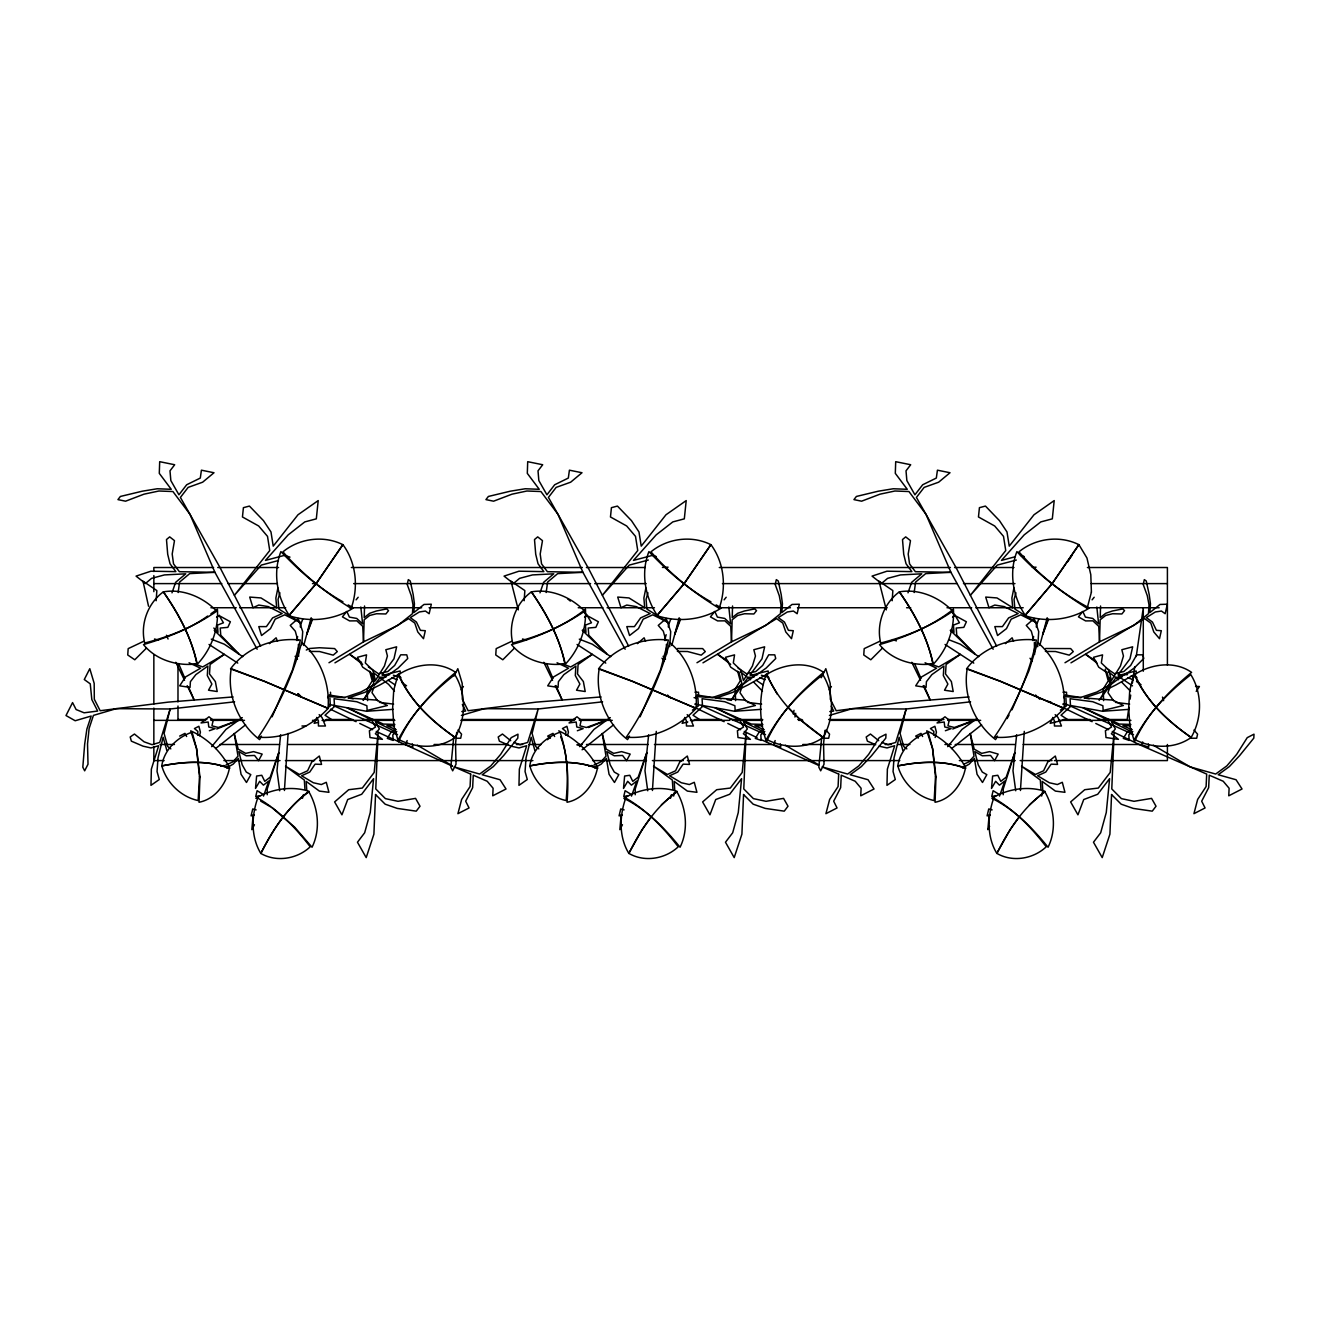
<?xml version="1.0" encoding="UTF-8"?>
<svg xmlns="http://www.w3.org/2000/svg" width="1320" height="1320" viewBox="0 0 1320 1320"><rect width="100%" height="100%" fill="white"/><g stroke="black" fill="none" stroke-linecap="round" stroke-linejoin="round"><path stroke-width="1.5" d="M267.217 794.755L267.217 788.997L278.817 752.582L270.171 777.183L264.759 781.341L261.772 775.285L256.625 776.028L255.519 788.452L259.661 781.308L263.423 785.153L268.818 780.994L263.505 796.108M635.217 794.755L635.233 788.997L646.833 752.582L638.17 777.183L632.775 781.341L629.788 775.285L624.624 776.028L623.518 788.452L627.66 781.308L631.438 785.153L636.834 780.994L631.505 796.108M1003.216 794.755L1003.233 788.997L1014.832 752.582L1006.17 777.183L1000.774 781.341L997.788 775.285L992.624 776.028L991.518 788.452L995.659 781.308L999.438 785.153L1004.833 780.994L999.52 796.108M364.551 605.995L364.204 617.595L369.732 613.288L376.382 610.995L386.694 608.916L388.542 610.648L385.885 613.965L376.546 613.75L369.649 615.466L364.155 619.773L363.512 641.85L328.977 662.739M732.551 605.995L732.22 617.595L737.731 613.288L744.397 610.995L754.693 608.916L756.558 610.648L753.902 613.965L744.546 613.75L737.665 615.466L732.154 619.773L731.511 641.85L696.976 662.739M1100.566 605.995L1100.22 617.595L1105.731 613.288L1112.397 610.995L1122.709 608.916L1124.557 610.648L1121.901 613.965L1112.545 613.75L1105.665 615.466L1100.154 619.773L1099.51 641.85L1064.993 662.739M284.427 790.498L288.106 733.425M652.427 790.498L656.271 731.379M1020.442 790.498L1024.27 731.379M197.62 735.141L197.868 731.412L194.436 728.558L198.891 726.28L200.409 732.188L199.551 735.718M565.636 735.141L565.867 731.412L562.435 728.558L566.89 726.28L568.425 732.188L567.567 735.718M933.636 735.141L933.867 731.412L930.451 728.558L934.89 726.28L936.424 732.188L935.137 737.484M156.173 600.732L156.849 590.568L143.005 581.179L148.533 606.226M301.818 644.803L302.709 631.57L298.188 618.469L290.251 625.416L295.3 631.191L297.858 640.53M524.172 600.732L524.848 590.568L511.021 581.179L518.314 609.889M669.702 646.701L670.708 631.57L666.204 618.469L658.251 625.416L663.316 631.191L665.857 640.53M892.188 600.732L892.848 590.568L879.021 581.179L886.314 609.889M1037.701 646.701L1038.708 631.57L1034.203 618.469L1026.267 625.416L1031.316 631.191L1033.857 640.53M253.16 814.852L251.839 829.653L254.463 824.703M621.159 814.852L619.839 829.653L622.462 824.703M989.175 814.852L987.855 829.653L989.604 826.353M280.632 734.745L276.986 770.748L279.708 790.779M648.631 734.745L644.985 770.748L647.724 790.779M1016.631 734.745L1012.984 770.748L1015.723 790.779M456.72 732.303L455.532 743.869L456.027 764.231L452.678 770.814L450.829 767.184L453.783 736.659M824.934 730.372L823.548 743.869L824.026 764.231L820.677 770.814L818.829 767.184L821.783 736.659M178.167 592.515L179.569 582.104L189.684 573.622L214.929 572.319L257.152 649.242M546.183 592.515L547.586 582.104L557.683 573.622L582.928 572.319L625.152 649.242M914.182 592.515L915.585 582.104L925.683 573.622L950.928 572.319L993.151 649.242M1128.914 707.305L1127.148 719.499L1098.322 719.499M1130.085 699.188L1130.679 695.129M1132.428 682.935L1134.771 666.666M1136.239 656.518L1143.285 607.744L1143.285 671.22M673.678 796.042L674.404 792.33M1041.678 796.042L1042.784 790.482L1042.206 781.407L1055.389 791.092L1064.959 792.313L1062.303 782.298L1057.37 784.542L1049.367 782.76L1037.602 775.764L1045.753 772.068L1051.116 764.148L1057.551 764.428L1055.323 756.03L1047.7 762.118L1043.592 770.781L1035.441 774.477L1021.515 766.21L1040.341 780.037L1040.936 789.112M277.893 588.027L275.863 598.026L276.672 607.728L260.997 597.943L249.695 597.069L252.978 607.695L258.753 605.055L268.207 606.589L282.166 613.553L272.613 617.892L266.392 626.62L258.802 626.604L261.541 635.514L270.451 628.634L275.187 619.163L284.74 614.823L301.274 623.057L300.234 626.934M645.892 588.027L643.88 598.026L644.688 607.728L628.996 597.943L617.711 597.069L620.977 607.695L626.769 605.055L636.207 606.589L650.183 613.553L640.629 617.892L634.409 626.62L626.802 626.604L629.558 635.514L638.451 628.634L643.187 619.163L652.74 614.823L669.273 623.057L668.233 626.934M1013.909 588.027L1011.879 598.026L1012.688 607.728L997.012 597.943L985.71 597.069L988.977 607.695L994.768 605.055L1004.207 606.589L1018.182 613.553L1008.628 617.892L1002.408 626.62L994.818 626.604L997.557 635.514L1006.467 628.634L1011.186 619.163L1020.739 614.823L1037.272 623.057L1036.233 626.934M793.237 714.037L794.029 710.341M794.937 717.024L795.729 713.328M302.462 798.286L303.451 794.623M670.477 798.286L671.451 794.623M296.604 640.481L297.643 636.603M303.748 645.48L311.19 617.743M664.604 640.481L666.154 634.672M671.764 645.48L679.189 617.743M1032.62 640.481L1033.642 636.603M1039.764 645.48L1047.205 617.743M279.906 592.779L278.058 599.395L278.883 609.097L301.274 623.057L302.676 619.327M647.922 592.779L646.074 599.395L646.882 609.097L669.273 623.057L670.676 619.327M1015.922 592.779L1014.073 599.395L1014.899 609.097L1037.272 623.057L1038.691 619.327M407.137 740.553L405.735 744.777L412.78 747.219L412.318 743.903M775.137 740.553L773.735 744.777L780.78 747.219L780.318 743.903M1142.674 741.956L1141.75 744.777L1148.779 747.219L1148.334 743.903M311.8 619.278L306.751 634.309L312.56 619.245M679.8 619.278L674.751 634.309L680.576 619.245M1047.799 619.278L1042.751 634.309L1048.575 619.245M373.939 686.994L371.976 692.637L377.52 700.722M741.939 686.994L739.976 692.637L745.536 700.722M171.98 592.845L175.659 582.302L185.773 573.82L164.439 574.926L151.569 578.358L145.464 583.506L136.042 576.114L150.942 571.197L175.857 571.626L170.032 563.788L167.706 554.284L166.485 539.55L169.686 536.877L174.487 540.639L172.194 554.037L173.53 563.855L179.355 571.692L214.929 572.319L189.964 514.288L180.394 497.425L188.149 487.393L202.636 482.196L213.988 472.741L201.415 470.184L200.31 478.055L186.664 484.77L178.926 494.802L170.841 480.562L169.999 470.827L174.685 464.739L159.687 461.686L159.291 473.368L171.237 489.291L157.212 488.763L142.329 491.188L120.384 496.452L117.942 499.62L125.581 501.188L143.995 494.175L158.895 491.007L172.92 491.535L189.964 514.288L220.11 567.715L260.634 646.14M539.995 592.845L543.659 582.302L553.773 573.82L532.438 574.926L519.585 578.358L513.463 583.506L504.042 576.114L518.958 571.197L543.856 571.626L538.048 563.788L535.722 554.284L534.501 539.55L537.685 536.877L542.487 540.639L540.193 554.037L541.546 563.855L547.371 571.692L582.928 572.319L557.964 514.288L548.41 497.425L556.149 487.393L570.653 482.196L581.988 472.741L569.415 470.184L568.326 478.055L554.664 484.77L546.926 494.802L538.84 480.562L538.015 470.827L542.702 464.739L527.703 461.686L527.307 473.368L539.236 489.291L525.212 488.763L510.345 491.188L488.383 496.452L485.941 499.62L493.581 501.188L512.011 494.175L526.894 491.007L540.919 491.535L557.964 514.288L588.11 567.715L628.65 646.14M907.995 592.845L911.674 582.302L921.772 573.82L900.454 574.926L887.584 578.358L881.463 583.506L872.041 576.114L886.957 571.197L911.856 571.626L906.048 563.788L903.721 554.284L902.5 539.55L905.685 536.877L910.486 540.639L908.193 554.037L909.546 563.855L915.37 571.692L950.928 572.319L925.98 514.288L916.41 497.425L924.149 487.393L938.652 482.196L950.004 472.741L937.431 470.184L936.326 478.055L922.68 484.77L914.925 494.802L906.856 480.562L906.015 470.827L910.701 464.739L895.702 461.686L895.307 473.368L907.252 489.291L893.227 488.763L878.345 491.188L856.399 496.452L853.941 499.62L861.597 501.188L880.011 494.175L894.91 491.007L908.935 491.535L925.98 514.288L956.125 567.715L996.649 646.14M1011.945 709.83L1028.924 670.791L1037.668 642.477C1056.511 658.383 1066.18 684.024 1064.052 708.444L1000.477 681.384L966.537 668.877C982.261 647.46 1010.361 637.098 1036.398 640.068C1029.121 674.933 1014.552 707.899 994.339 737.17C1020.426 739.365 1046.611 727.353 1064.184 708.361L1000.56 681.334L967.197 668.695C962.791 695.129 974.407 723.31 995.56 739.612L997.491 736.114M316.717 717.948L314.16 723.343L317.922 722.419M684.733 717.948L682.159 723.343L687.819 721.957M1052.733 717.948L1050.176 723.343L1067.121 719.218L1061.016 715.226L1070.52 706.481L1070.091 698.726L1092.795 701.728L1102.876 705.738L1103.157 710.44L1123.37 705.507L1112.892 700.111L1084.149 697.983L1100.88 692.323L1115.829 684.997L1136.305 673.431L1136.157 670.972L1125.861 673.481L1111.093 684.354L1096.837 692.027L1080.09 697.669L1063.672 696.465M454.13 675.922L457.809 668.695L462.198 683.364L462.33 699.254L468.171 710.737L536.085 702.141L601.111 696.927M821.221 677.737L825.808 668.695L830.197 683.364L830.329 699.254L836.187 710.737L904.084 702.141L969.111 696.927M261.476 736.114L259.561 739.612C238.409 723.31 226.776 695.129 231.198 668.695L264.545 681.334L328.168 708.361C310.596 727.353 284.427 739.365 258.324 737.17C277.893 708.262 292.661 676.203 301.653 642.477C320.496 658.383 330.182 684.024 328.036 708.444L264.462 681.384L230.538 668.877C246.246 647.46 274.346 637.098 300.382 640.068L292.528 669.817L272.085 716.826M629.491 736.114L627.561 739.612C606.408 723.31 594.792 695.129 599.197 668.695L632.544 681.334L696.184 708.361C678.595 727.353 652.427 739.365 626.323 737.17C645.909 708.262 660.677 676.203 669.669 642.477C688.512 658.383 698.181 684.024 696.036 708.444L632.462 681.384L598.538 668.877C614.262 647.46 642.345 637.098 668.398 640.068L660.528 669.817L640.084 716.826M1007.127 718.591L1009.057 715.077M727.171 699.732L731.148 700.359L741.79 683.183L739.117 672.755L730.719 667.178L725.488 657.294L734.547 654.868L733.309 662.97L740.767 670.098L743.44 680.526L752.433 666.022L755.452 656.023L753.835 649.72L764.643 646.816L761.986 658.812L749.974 674.982L757.597 674.735M461.274 689.749L463.419 686.482M829.29 689.749L831.418 686.482M1196.217 691.383L1199.434 686.482L1195.557 686.466M1067.715 561.66L1072.219 554.977M651.271 816.816L642.048 829.785L628.832 853.364C644.391 862.537 665.313 859.006 678.232 846.797C663.663 827.722 646.668 810.183 625.746 798.072C619.427 815.809 618.75 836.979 628.864 853.446C640.53 829.983 655.264 807.262 676.945 791.885C686.4 808.451 688.611 829.867 680.064 847.242C664.356 827.871 646.503 809.457 623.848 798.319C639.523 788.848 659.389 785.664 676.962 791.257L661.386 804.87M1019.271 816.816L1010.047 829.785L996.847 853.364C1012.407 862.537 1033.312 859.006 1046.232 846.797C1031.662 827.722 1014.684 810.183 993.745 798.072C987.426 815.809 986.766 836.979 996.864 853.446C1008.529 829.983 1023.28 807.262 1044.945 791.885C1054.399 808.451 1056.611 829.867 1048.063 847.242C1032.355 827.871 1014.502 809.457 991.864 798.319C1007.523 788.848 1027.389 785.664 1044.961 791.257L1029.385 804.87M371.712 688.809L363.149 700.359L373.791 683.183L371.118 672.755L362.703 667.178L357.472 657.294L366.548 654.868L365.31 662.97L372.768 670.098L375.441 680.526L384.433 666.022L387.436 656.023L385.82 649.72L396.643 646.816L393.971 658.812L381.975 674.982L389.598 674.735M374.154 685.509L380.275 677.259L386.001 677.077M731.148 700.359L748.291 677.259L754 677.077M788.023 707.388L800.101 719.565L823.119 737.467C834.207 718.525 834.438 693.429 822.822 674.668C800.151 692.422 779.707 713.559 766.491 739.398C783.932 748.473 806.833 749.248 823.202 737.434C799.738 721.347 777.926 701.151 766.887 674.355C783.486 663.828 806.833 660.544 823.597 672.391C800.349 691.548 778.849 713.938 766.474 741.79C758.736 720.225 758.752 695.92 766.161 674.272L777.249 694.188M356.087 599.841L358.182 597.25M724.102 599.841L726.182 597.25M1092.102 599.841L1094.181 597.25M211.645 746.658L225.984 729.399L242.286 717.618M579.645 746.658L593.983 729.399L610.302 717.618M947.644 746.658L961.999 729.399L976.668 718.789M146.404 648.153L134.788 659.769L127.743 654.984L128.172 648.631L143.533 641.388M514.404 648.153L502.805 659.769L495.759 654.984L496.171 648.631L511.533 641.388M882.42 648.153L870.804 659.769L863.758 654.984L864.188 648.631L879.549 641.388M327.624 697.719L330.528 694.881L330.528 692.224M695.64 697.719L698.528 694.881L698.528 692.224L694.947 692.224M1063.639 697.719L1066.543 694.881L1066.543 692.224L1062.947 692.224M269.445 643.632L276.094 637.808L277.513 641.256M637.444 643.632L644.111 637.808L645.529 641.256M1005.46 643.632L1012.11 637.808L1013.529 641.256M396.792 731.478L392.782 734.877L393.178 740.438L387.288 738.391L391.281 731.89L395.686 729.316M764.791 731.478L760.798 734.877L761.194 740.438L755.287 738.391L759.28 731.89L763.702 729.316M1132.807 731.478L1128.798 734.877L1129.194 740.438L1123.287 738.391L1127.296 731.89L1131.702 729.316M215.622 748.539L245.57 724.828M582.087 749.793L613.586 724.828M951.637 748.539L981.585 724.828M547.387 739.712L550.539 737.253M327.376 708.031L330.346 705.936L329.917 698.181M692.406 710.143L698.362 705.936L697.917 698.181L694.072 697.669M1060.405 710.143L1066.362 705.936L1065.916 698.181M207.685 616.028C188.529 629.838 165.907 637.857 143.484 644.589C156.007 660.148 177.474 666.369 196.845 663.91C191.614 637.577 178.695 613.635 163.35 591.871C147.741 603.223 140.052 624.278 144.721 643.005C170.313 636.537 194.964 626.29 216.711 611.177C203.197 597.135 182.902 588.472 163.35 591.871C178.579 613.899 191.614 637.84 197.29 664.224C211.118 649.72 218.691 629.26 217.421 609.23L210.919 613.767M216.562 617.149L219.351 615.252M584.562 617.149L587.367 615.252L584.314 612.711M952.561 617.149L955.366 615.252L952.33 612.711M226.512 767.943L233.277 764.065L238.375 758.389L241.048 774.279L246.477 782.48L250.816 774.642L246.279 772.068L242.187 764.791L238.821 751.558L246.312 755.799L254.562 755.452L258.538 760.666L262.168 754.099L253.572 751.624L245.685 753.373L238.194 749.133L234.201 733.474L238.012 756.162L232.898 761.838L225.786 765.188M594.511 767.943L601.277 764.065L606.391 758.389L609.048 774.279L614.476 782.48L618.816 774.642L614.279 772.068L610.187 764.791L606.82 751.558L614.312 755.799L622.562 755.452L626.538 760.666L630.184 754.099L621.571 751.624L613.701 753.373L606.21 749.133L602.217 733.474L606.012 756.162L600.913 761.838L593.785 765.188M962.528 767.943L969.293 764.065L974.391 758.389L977.047 774.279L982.493 782.48L986.832 774.642L982.294 772.068L978.202 764.791L974.82 751.558L982.327 755.799L990.561 755.452L994.554 760.666L998.184 754.099L989.587 751.624L981.701 753.373L974.209 749.133L970.216 733.474L974.011 756.162L968.913 761.838L963.583 764.346M334.95 662.838L408.639 618.651L414.777 623.089L417.78 631.966L423.489 638.682L425.304 630.712L420.403 630.333L416.427 622.05L410.305 617.611L419.331 611.968L425.436 611.044L429.148 613.734L431.31 604.213L424.017 604.444L413.87 612.579L414.43 603.768L413.176 594.544L410.256 581.014L408.309 579.612L407.22 584.463L411.279 595.716L413.011 604.923L412.434 613.717L397.947 625.333L363.512 641.85L362.736 626.34L356.862 620.845L349.585 620.911L342.424 616.869L346.797 611.424L349.404 617.116L356.746 618.437L362.62 623.931L360.805 607.002M702.966 662.838L776.638 618.651L782.777 623.089L785.779 631.966L791.505 638.682L793.303 630.712L788.403 630.333L784.443 622.05L778.305 617.611L787.347 611.968L793.435 611.044L797.148 613.734L799.309 604.213L792.033 604.444L781.869 612.579L782.446 603.768L781.192 594.544L778.255 581.014L776.325 579.612L775.219 584.463L779.279 595.716L781.011 604.923L780.45 613.717L765.946 625.333L731.511 641.85L730.752 626.34L724.878 620.845L717.601 620.911L710.44 616.869L714.796 611.424L717.404 617.116L724.762 618.437L730.62 623.931L728.821 607.002M1070.966 662.838L1144.654 618.651L1150.793 623.089L1153.795 631.966L1159.505 638.682L1161.32 630.712L1156.419 630.333L1152.443 622.05L1146.304 617.611L1155.347 611.968L1161.451 611.044L1165.164 613.734L1167.325 604.213L1160.032 604.444L1149.885 612.579L1150.446 603.768L1149.192 594.544L1146.255 581.014L1144.324 579.612L1143.219 584.463L1147.294 595.716L1149.027 604.923L1148.449 613.717L1133.946 625.333L1099.51 641.85L1098.751 626.34L1092.878 620.845L1085.601 620.911L1078.44 616.869L1082.812 611.424L1085.403 617.116L1092.762 618.437L1098.636 623.931L1096.821 607.002M179.652 736.082L184.965 733.375L186.631 736.527M255.849 798.319C271.524 788.848 291.373 785.664 308.962 791.257C287.677 807.312 272.481 829.752 260.849 853.446C276.441 862.505 297.313 859.006 310.216 846.797C295.663 827.722 278.668 810.183 257.73 798.072C251.427 815.809 250.75 836.979 260.849 853.446C272.778 830.148 287.149 807.18 308.929 791.885C318.4 808.451 320.595 829.867 312.048 847.242L294.608 827.145L272.036 807.691M306.289 650.034L309.589 648.499L319.457 647.74L334.653 648.582L337.293 651.601L333.234 655.149L319.555 651.519L309.391 651.404M216.727 728.986L238.854 720.093L218.311 727.501L211.942 725.818L213.213 720.208L208.989 716.793L201.036 722.947L208.18 722.007L208.774 726.973L215.127 728.64L209.352 730.736M588.423 727.518L606.854 720.093L586.327 727.501L579.958 725.818L581.212 720.208L576.988 716.793L569.035 722.947L576.196 722.007L576.774 726.973L583.143 728.64L577.351 730.736M952.743 728.986L974.853 720.093L954.327 727.501L947.958 725.818L949.228 720.208L944.988 716.793L937.035 722.947L944.196 722.007L944.774 726.973L951.143 728.64L945.368 730.736M461.422 715.39L484.242 708.675L538.164 708.988L602.596 701.827M829.438 715.39L852.258 708.675L906.163 708.988L970.596 701.827M254.314 814.968L251.08 815.892L252.747 808.929L256.113 809.886M622.314 814.968L619.08 815.892L620.746 808.929L624.112 809.886M990.314 814.968L987.096 815.892L988.762 808.929L992.128 809.886M278.421 560.538L261.294 565.092L234.382 595.32L269.742 550.539L267.514 536.365L258.671 525.987L242.451 516.962L243.408 507.672L249.43 506.071L263.472 520.641L270.979 531.96L273.224 546.134L297.99 514.767L318.202 500.593L316.322 518.842L304.788 521.911L288.205 534.847L265.452 560.406L284.493 555.357L289.988 557.139M648.334 560.043L629.293 565.092L602.382 595.32L637.741 550.539L635.514 536.365L626.687 525.987L610.467 516.962L611.424 507.672L617.43 506.071L631.471 520.641L638.979 531.96L641.223 546.134L665.989 514.767L686.202 500.593L684.321 518.842L672.804 521.911L656.205 534.847L633.468 560.406L652.492 555.357L656.172 556.545M1014.799 556.858L1001.467 560.406L1024.221 534.847L1040.803 521.911L1052.32 518.842L1054.201 500.593L1034.005 514.767L1009.239 546.134L1006.995 531.96L999.471 520.641L985.446 506.071L979.423 507.672L978.466 516.962L994.686 525.987L1003.514 536.365L1005.741 550.539L970.381 595.32L997.293 565.092L1016.334 560.043M323.582 721.05L331.105 719.218L325.017 715.226L334.521 706.481L334.075 698.726L356.779 701.728L366.877 705.738L367.141 710.44L387.354 705.507L376.876 700.111L348.133 697.983L364.864 692.323L379.813 684.997L400.29 673.431L400.141 670.972L389.846 673.481L375.078 684.354L360.822 692.027L344.091 697.669L327.673 696.465M691.581 721.05L699.105 719.218L693.016 715.226L702.52 706.481L702.075 698.726L724.795 701.728L734.877 705.738L735.141 710.44L755.37 705.507L744.892 700.111L716.133 697.983L732.864 692.323L747.829 684.997L768.289 673.431L768.158 670.972L757.845 673.481L743.094 684.354L728.821 692.027L712.09 697.669L695.673 696.465M383.229 675.23L390.637 673.447L398.096 668.101L407.748 658.498L406.774 654.852L400.719 654.803L394.663 665.428L387.799 671.534L378.526 673.761L368.362 666.913M751.228 675.23L758.637 673.447L766.095 668.101L775.747 658.498L774.774 654.852L768.718 654.803L762.679 665.428L755.799 671.534L746.542 673.761L738.061 668.052M1119.245 675.23L1126.653 673.447L1134.111 668.101L1143.764 658.498L1142.774 654.852L1136.734 654.803L1130.679 665.428L1123.815 671.534L1114.542 673.761L1106.061 668.052M260.073 795.63L255.717 796.537L257.12 790.696L262.35 793.914M628.072 795.63L623.733 796.537L625.119 790.696L630.366 793.914M996.089 795.63L991.732 796.537L993.135 790.696L998.365 793.914M220.688 766.144L224.087 765.501M588.703 766.144L592.102 765.501M461.802 711.562L465.68 711.051L462.346 704.484M829.818 711.562L833.695 711.051L831.188 706.134M234.597 701.827L170.148 708.988L116.242 708.675L100.171 710.737L94.314 699.254L94.182 683.364L89.793 668.695L84.282 679.536L90.255 683.842L91.822 699.567L97.68 711.051L84.1 712.8L76.115 709.549L72.567 702.603L66 715.539L75.191 720.753L91.162 716.051L86.872 729.118L84.678 744.199L82.813 767.184L84.662 770.814L88.011 764.231L87.532 743.869L89.116 728.442L93.423 715.39L116.242 708.675L168.069 702.141L233.112 696.927M677.606 648.499L702.653 648.582L705.292 651.601L701.25 655.149L687.555 651.519L677.408 651.404M1045.605 648.499L1070.668 648.582L1073.292 651.601L1069.249 655.149L1055.571 651.519L1045.407 651.404M393.31 709.335L366.597 711.282L328.746 704.451M761.31 709.335L734.613 711.282L694.765 704.088M1129.326 709.335L1102.612 711.282L1070.734 705.54M662.442 567.435L668.085 567.188M1032.322 567.352L1036.101 567.188M1127.511 674.668L1117.991 674.982L1129.986 658.812L1132.659 646.816L1121.835 649.72L1123.452 656.023L1120.449 666.022L1111.44 680.526L1108.784 670.098L1101.325 662.97L1102.563 654.868L1093.488 657.294L1098.718 667.178L1107.133 672.755L1109.806 683.183L1099.147 700.359L1116.291 677.259L1122.016 677.077M213.592 567.517L153.846 567.517L153.846 571.543M217.717 567.517L278.57 567.517M351.367 567.517L582.351 567.517M586.41 567.517L645.199 567.517M719.284 567.517L950.449 567.517M954.558 567.517L1013.991 567.517M1087.416 567.517L1167.408 567.517L1167.408 665.082M153.846 583.605L221.826 583.605M228.013 583.605L277.447 583.605M312.477 583.605L316.602 583.605M353.677 583.605L590.584 583.605M594.709 583.605L646.206 583.605M722.436 583.605L957.28 583.605M963.468 583.605L1014.964 583.605M1091.195 583.605L1167.408 583.605M210.919 607.744L236.247 607.744M239.728 607.744L285.697 607.744M349.552 607.744L421.657 607.744M429.082 607.744L518.48 607.744M578.226 607.744L602.943 607.744M607.068 607.744L654.456 607.744M718.311 607.744L790.416 607.744M797.494 607.744L887.238 607.744M906.592 607.744L910.701 607.744M946.984 607.744L971.701 607.744M975.826 607.744L1023.214 607.744M1087.07 607.744L1159.174 607.744M177.986 719.499L206.811 719.499M210.919 719.499L241.808 719.499M326.221 719.499L352.984 719.499M363.28 719.499L394.168 719.499M462.115 719.499L575.355 719.499M579.48 719.499L608.305 719.499M694.782 719.499L721.545 719.499M729.779 719.499L762.729 719.499M797.726 719.499L801.851 719.499M828.613 719.499L943.916 719.499M948.024 719.499L976.849 719.499M1063.326 719.499L1090.089 719.499M153.846 720.357L205.359 720.357M210.919 720.357L244.497 720.357M312.477 720.357L316.602 720.357M322.063 720.357L394.878 720.357M460.795 720.357L574.101 720.357M579.332 720.357L612.265 720.357M690.476 720.357L729.581 720.357M732.732 720.357L762.514 720.357M798.649 720.357L802.774 720.357M829.554 720.357L941.572 720.357M947.743 720.357L980.678 720.357M1058.888 720.357L1130.926 720.357M301.966 726L305.893 726M160.033 744.496L174.454 744.496M219.78 744.496L279.51 744.496M287.76 744.496L405.174 744.496M434.016 744.496L508.183 744.496M516.417 744.496L522.605 744.496M528.792 744.496L541.15 744.496M578.226 744.496L582.351 744.496M586.476 744.496L648.268 744.496M654.456 744.496L771.87 744.496M802.774 744.496L874.88 744.496M885.175 744.496L891.363 744.496M897.534 744.496L909.909 744.496M944.922 744.496L951.109 744.496M955.218 744.496L1014.964 744.496M1023.214 744.496L1140.628 744.496M164.142 760.584L153.846 760.584L153.846 746.51M223.888 760.584L280.022 760.584M285.4 760.584L314.539 760.584M319.572 760.584L532.9 760.584M592.597 760.584L646.486 760.584M652.377 760.584L683.298 760.584M687.406 760.584L899.794 760.584M959.343 760.584L1015.245 760.584M1020.145 760.584L1052.04 760.584M1054.416 760.584L1167.408 760.584L1167.408 744.496M1190.789 738.21L1196.695 738.243L1197.57 734.151L1193.957 730.059M822.772 738.21L828.679 738.243L829.554 734.151L825.957 730.059M456.736 738.226L460.68 738.243L461.555 734.151L457.941 730.059M1130.877 724.433L1119.327 724.053L1083.093 707.767L1107.546 719.845L1111.555 727.023L1105.401 730.752L1105.995 737.534L1118.436 739.348L1111.39 733.722L1115.351 728.904L1111.341 721.71L1130.283 731.065M1130.597 725.901L1122.907 725.654L1131.982 729.729M762.877 724.433L751.327 724.053L715.077 707.767L739.546 719.845L743.556 727.023L737.402 730.752L737.995 737.534L750.42 739.348L743.374 733.722L747.334 728.904L743.325 721.71L762.284 731.065M762.597 725.901L754.908 725.654L763.966 729.729M394.861 724.433L383.328 724.053L347.077 707.767L371.53 719.845L375.54 727.023L369.385 730.752L369.979 737.534L382.421 739.348L375.375 733.722L379.335 728.904L375.325 721.71L394.267 731.065M394.597 725.901L386.892 725.654L395.967 729.729M1115.4 702.356L1129.623 704.121M747.4 702.356L761.623 704.121M379.385 702.356L393.608 704.121M1065.339 695.079L1081.261 697.554M1085.238 698.181L1089.215 698.808M697.339 695.079L721.198 698.808M329.34 695.079L345.246 697.554M349.222 698.181L353.199 698.808M1046.826 701.217L1050.819 701.943M1062.765 704.088L1066.758 704.814M879.054 746.163L887.024 747.945L894.679 745.717L887.37 769.147L886.974 785.334L895.307 779.51L893.062 771.557L894.019 757.928L899.151 737.253L902.847 750.387M1131.256 675.757L1136.883 677.391M761.376 675.213L768.867 677.391M393.376 675.213L400.867 677.391M576.823 744.81L580.305 745.882M892.501 639.606L896.428 640.876M522.538 638.979L526.465 640.249M154.523 638.979L158.45 640.249M1020.508 555.357L1024.171 556.545M881.694 742.385L888.063 744.661L895.719 742.434L906.163 708.988L900.091 733.458L903.787 746.592L906.84 748.869M513.694 742.385L520.047 744.661L527.703 742.434L538.164 708.988L532.092 733.458L535.788 746.592L538.824 748.869M930.204 663.762L938.701 666.963L960.333 654.357L973.78 663.118M562.188 663.762L570.702 666.963L592.317 654.357L605.764 663.118M194.188 663.762L202.686 666.963L224.317 654.357L237.765 663.118M1127.659 677.638L1133.17 679.75M759.66 677.638L765.171 679.75M391.644 677.638L397.155 679.75M949.162 639.87L960.3 644.193L978.747 656.65M579.298 639.144L592.301 644.193L610.747 656.65M211.282 639.144L224.285 644.193L242.748 656.65M875.721 744.727L867.372 741.147L866.201 737.005L870.441 734.035L878.724 740.702M818.433 765.27L760.765 739.481M452.298 766.095L376.266 731.462M1066.082 704.071L1133.517 734.596M701.827 705.755L765.517 734.596M333.811 705.755L397.518 734.596M1062.798 707.438L1092.118 721.677M1095.782 723.459L1108.602 729.679M1112.282 731.462L1139.754 744.827L1206.695 774.081L1206.101 786.555L1197.636 799.441L1193.94 813.681L1205.077 807.956L1201.678 801.207L1208.658 787.677L1209.252 775.186L1223.211 781.259L1229.118 788.255L1228.755 795.811L1242.037 788.997L1236.048 779.74L1218.195 774.741L1229.366 766.573L1239.612 755.617L1253.818 738.111L1254 734.167L1247.235 737.649L1236.708 754.314L1226.857 765.88L1215.687 774.048L1190.178 766.904L1153.301 745.206M694.798 707.438L724.119 721.677M727.782 723.459L740.602 729.679M744.265 731.462L757.102 737.698M330.445 709.219L356.103 721.677M359.766 723.459L372.603 729.679M558.723 730.851C575.454 738.342 589.462 751.839 597.828 768.124C575.933 760.353 552.206 761.194 529.782 765.963C532.042 749.974 545.193 737.203 560.092 732.188C567.583 754.71 568.953 778.734 567.039 802.263C583.176 799.178 594.231 783.898 597.366 768.487C575.801 759.858 552.123 761.656 529.798 765.897C534.567 782.793 548.905 796.851 566.164 800.563C567.913 779.262 568.606 756.987 560.654 736.725M260.7 801.124L270.418 806.751M710.935 601.821C687.571 588.786 667.26 570.916 648.912 551.595C640.645 572.418 644.935 596.904 657.178 615.285L684.04 583.786L710.869 544.599C724.284 562.551 726.677 587.433 719.153 608.289C693.792 592.894 670.477 574.233 650.958 551.842C667.359 538.263 691.812 535.045 710.919 544.698L684.04 583.786L656.914 615.648C678.084 622.644 702.587 620.153 721.396 607.976L716.166 604.89M785.301 745.206L818.664 764.841M342.936 601.821C319.572 588.786 299.26 570.916 280.896 551.595C272.646 572.418 276.936 596.904 289.179 615.285L316.041 583.786L342.87 544.599C356.284 562.551 358.677 587.433 351.137 608.289C325.792 592.894 302.478 574.233 282.942 551.842C299.359 538.263 323.812 535.045 342.903 544.698L316.041 583.786L288.915 615.648C310.084 622.644 334.587 620.153 353.397 607.976L348.166 604.89M417.301 745.206L452.413 765.88M945.054 644.457L960.333 654.357L946.093 664.488L945.516 673.976L951.374 681.565L953.205 691.531L944.526 690.212L947.892 684.057L943.322 675.543L943.899 666.072L931.87 674.619L926.409 681.681L926.062 687.406L915.701 685.839L921.426 677.028L936.573 668.201L925.072 662.755M577.054 644.457L592.317 654.357L578.094 664.488L577.516 673.976L583.374 681.565L585.206 691.531L576.527 690.212L579.892 684.057L575.306 675.543L575.883 666.072L563.871 674.619L558.409 681.681L558.063 687.406L547.701 685.839L553.427 677.028L568.557 668.201L557.057 662.755M209.038 644.457L224.317 654.357L210.094 664.488L209.5 673.976L215.358 681.565L217.206 691.531L208.511 690.212L211.893 684.057L207.306 675.543L207.883 666.072L195.855 674.619L190.393 681.681L190.047 687.406L179.685 685.839L185.41 677.028L200.557 668.201L189.057 662.755M1095.897 661.221L1085.733 654.373L1097.068 663.118M1119.063 676.797L1132.527 685.856M727.897 661.221L717.717 654.373L730.669 664.356M756.112 680.196L762.828 684.717M361.581 662.36L349.717 654.373L362.67 664.356M388.096 680.196L394.828 684.717M1136.52 681.516L1141.057 684.733M402.022 682.588L406.56 685.806M918.374 738.045L915.668 736.082L920.98 733.375L922.63 736.527M550.374 738.045L547.668 736.082L552.981 733.375L554.631 736.527M170.825 748.869L167.772 746.592L164.076 733.458L170.148 708.988L159.703 742.434L152.048 744.661L144.094 741.823L134.442 734.035L130.201 737.005L131.356 741.147L143.038 746.163L151.008 747.945L158.664 745.717L151.355 769.147L150.975 785.334L159.291 779.51L157.047 771.557L158.004 757.928L163.136 737.253L166.831 750.387M1108.157 671.665L1118.601 679.734M1121.587 682.028L1130.481 691.168M740.157 671.665L750.601 679.734M753.588 682.028L762.465 691.168M373.642 672.82L388.558 684.337L394.465 691.168M510.724 740.702L502.441 734.035L498.201 737.005L499.372 741.147L511.038 746.163L519.024 747.945L526.68 745.717L519.354 769.147L518.974 785.334L527.29 779.51L525.063 771.557L526.02 757.928L531.152 737.253L534.847 750.387M567.633 598.834L570.356 601.095M950.268 630.284L974.737 653.944L956.769 635.233L956.224 628.039L963.847 627.363L966.389 621.769L955.284 615.681L959.458 622.776L953.436 625.135L953.997 632.346L951.241 629.458M582.252 630.284L606.721 653.944L588.769 635.233L588.225 628.039L595.848 627.363L598.389 621.769L587.268 615.681L591.459 622.776L585.437 625.135L585.981 632.346L583.226 629.458M214.252 630.284L238.722 653.944L220.77 635.233L220.209 628.039L227.849 627.363L230.373 621.769L219.268 615.681L223.443 622.776L217.437 625.135L217.982 632.346L213.84 628.023M1035.556 695.029L1039.764 699.237M1055.175 714.648L1057.98 717.453L1061.478 726L1054.432 726L1054.432 720.885L1052.749 717.42M667.557 695.029L670.362 697.834M687.176 714.648L689.981 717.453L693.462 726L686.433 726L686.433 720.885L684.75 717.42M298.138 693.627L300.943 696.432M319.159 714.648L321.981 717.453L325.462 726L318.433 726L318.433 720.885L316.734 717.42M1029.996 658.235L1032.389 660.957M663.118 656.304L665.511 659.027M661.996 658.235L664.372 660.957M295.119 656.304L297.495 659.027M298.056 693.775L300.663 696.878M1113.535 700.722L1107.975 692.637L1111.258 683.232L1109.707 677.457M911.807 662.293L920.568 680.262M923.191 685.658L930.188 700.045L923.983 685.542M543.807 662.293L552.552 680.262M555.176 685.658L562.188 700.045L555.984 685.542M175.807 662.293L184.552 680.262M187.176 685.658L194.172 700.045L188.743 687.357M914.678 663.779L920.881 678.282M546.661 663.779L552.865 678.282M166.452 635.233L168.069 639.012M178.662 663.779L184.866 678.282M1162.491 697.092L1163.63 700.639M1105.153 669.356L1108.239 680.905L1103.223 688.957L1103.586 700.623M737.665 671.269L740.239 680.905L735.223 688.957L735.57 700.623M372.669 673.596L374.731 681.302M369.649 671.269L372.224 680.905L367.224 688.957L367.57 700.623M674.767 790.482L674.19 781.407L687.373 791.092L696.943 792.313L694.287 782.298L689.353 784.542L681.367 782.76L669.603 775.764L677.737 772.068L683.116 764.148L689.552 764.428L687.324 756.03L679.701 762.118L675.576 770.781L667.441 774.477L653.499 766.21L672.342 780.037L672.919 789.112M306.768 790.482L306.19 781.407L319.374 791.092L328.944 792.313L326.287 782.298L321.354 784.542L313.368 782.76L301.587 775.764L309.738 772.068L315.1 764.148L321.552 764.428L319.325 756.03L311.685 762.118L307.576 770.781L299.425 774.477L285.5 766.21L304.326 780.037L304.92 789.112M1034.368 642.394L1034.599 654.39M666.402 644.391L666.583 654.39M298.402 644.391L298.617 656.386M177.986 665.082L177.986 701.927M177.986 706.035L177.986 720.357M153.846 575.569L153.846 591.657M153.846 654.836L153.846 703.972M153.846 708.081L153.846 744.496M585.42 609.23C586.69 629.26 579.117 649.72 565.29 664.224C559.465 637.906 546.892 613.701 531.349 591.871C550.918 588.472 571.197 597.135 584.711 611.177C562.369 626.323 537.471 637.379 511.483 644.589C524.023 660.148 545.473 666.369 564.844 663.91C559.779 637.51 546.364 613.866 531.448 591.871C515.74 603.158 508.068 624.261 512.721 643.005C538.774 636.339 564.3 626.257 585.42 609.23M953.419 609.23C954.707 629.26 947.116 649.72 933.289 664.224C927.465 637.906 914.909 613.701 899.365 591.871C883.756 603.223 876.067 624.278 880.72 643.005C906.328 636.537 930.98 626.29 952.726 611.177C939.197 597.135 918.918 588.472 899.365 591.871C914.38 613.816 927.778 637.494 932.861 663.91C913.489 666.369 892.023 660.148 879.499 644.589C905.916 637.114 931.722 626.323 953.419 609.23M199.947 777.034L199.039 802.263C215.176 799.178 226.232 783.898 229.366 768.487C207.785 759.99 184.057 761.36 161.766 765.963C164.026 749.974 177.177 737.203 192.093 732.188L196.68 748.869L199.947 777.034M935.962 777.034L935.055 802.263C951.175 799.178 962.247 783.898 965.365 768.487C943.8 759.99 920.073 761.36 897.781 765.963C900.042 749.974 913.192 737.203 928.108 732.188L932.695 748.869L935.962 777.034M375.54 794.541L373.906 834.158L366.201 857.604L357.472 842.226L364.666 832.771L370.26 812.51L373.576 778.652L361.697 794.26L347.721 799.524L341.929 814.819L334.62 801.933L348.695 789.707L362.307 788.057L374.187 772.431L378.114 732.369L375.771 788.947L385.407 798.633L398.013 801.306L415.569 798.385L420.007 806.223L416.262 811.156L397.287 808.417L385.176 804.193L375.54 794.541M743.556 794.541L741.906 834.158L734.201 857.604L725.488 842.226L732.683 832.771L738.276 812.51L741.592 778.652L729.712 794.26L715.72 799.524L709.945 814.819L702.619 801.933L716.694 789.707L730.307 788.057L742.203 772.431L746.113 732.369L743.787 788.947L753.406 798.633L766.029 801.306L783.568 798.385L788.007 806.223L784.261 811.156L765.303 808.417L753.192 804.193L743.556 794.541M1111.555 794.541L1109.922 834.158L1102.216 857.604L1093.488 842.226L1100.682 832.771L1106.275 812.51L1109.592 778.652L1097.712 794.26L1083.736 799.524L1077.945 814.819L1070.635 801.933L1084.71 789.707L1098.322 788.057L1110.202 772.431L1114.13 732.369L1111.786 788.947L1121.406 798.633L1134.028 801.306L1151.568 798.385L1156.023 806.223L1152.261 811.156L1133.303 808.417L1121.191 804.193L1111.555 794.541M470.679 774.081L470.085 786.555L461.637 799.441L457.924 813.681L469.062 807.956L465.68 801.207L472.642 787.677L473.253 775.186L487.195 781.259L493.103 788.255L492.739 795.811L506.022 788.997L500.049 779.74L482.18 774.741L493.35 766.573L503.596 755.617L517.803 738.111L517.985 734.167L511.219 737.649L500.692 754.314L490.842 765.88L479.671 774.048L454.162 766.904L470.679 774.081M838.695 774.081L838.084 786.555L829.636 799.441L825.924 813.681L837.061 807.956L833.679 801.207L840.659 787.677L841.252 775.186L855.211 781.259L861.102 788.255L860.739 795.811L874.038 788.997L868.048 779.74L850.195 774.741L861.366 766.573L871.612 755.617L885.803 738.111L886 734.167L879.219 737.649L868.692 754.314L858.841 765.88L847.671 774.048L822.178 766.904L838.695 774.081M199.485 776.473L198.148 800.563C180.889 796.851 166.567 782.793 161.799 765.897C184.255 761.475 207.933 760.237 229.812 768.124C221.447 751.839 207.438 738.342 190.724 730.851L196.482 748.489L199.485 776.473M935.5 776.473L934.164 800.563C916.905 796.851 902.583 782.793 897.814 765.897C920.271 761.475 943.948 760.237 965.827 768.124C957.462 751.839 943.453 738.342 926.739 730.851L932.497 748.489L935.5 776.473M393.739 690.112L392.65 708.196L393.904 726.231L398.459 741.79C410.85 713.938 432.349 691.548 455.598 672.391C438.817 660.544 415.486 663.828 398.887 674.355C409.926 701.151 431.722 721.347 455.185 737.434C438.817 749.248 415.932 748.473 398.491 739.398C411.708 713.559 432.135 692.422 454.822 674.668C466.438 693.429 466.207 718.525 455.103 737.467C431.64 721.066 410.025 700.804 398.161 674.272L393.739 690.112M1129.755 690.112L1128.666 708.196L1129.92 726.231L1134.474 741.79C1146.866 713.938 1168.349 691.548 1191.597 672.391C1174.833 660.544 1151.486 663.828 1134.903 674.355C1145.941 701.151 1167.738 721.347 1191.201 737.434C1174.833 749.248 1151.947 748.473 1134.491 739.398C1147.707 713.559 1168.15 692.422 1190.838 674.668C1202.454 693.429 1202.207 718.525 1191.118 737.467C1167.672 721.05 1146.007 700.821 1134.16 674.272L1129.755 690.112M1091.409 592.102L1087.152 608.289C1061.527 592.35 1037.404 573.837 1016.911 551.595C1008.661 572.418 1012.951 596.904 1025.195 615.285L1052.04 583.786L1078.869 544.599L1086.97 558.03L1090.799 574.695L1091.409 592.102M1078.918 544.698L1052.04 583.786L1024.93 615.648C1046.1 622.644 1070.602 620.153 1089.396 607.976C1062.484 594.033 1038.873 574.612 1018.957 551.842C1035.359 538.263 1059.828 535.045 1078.918 544.698"/></g></svg>
